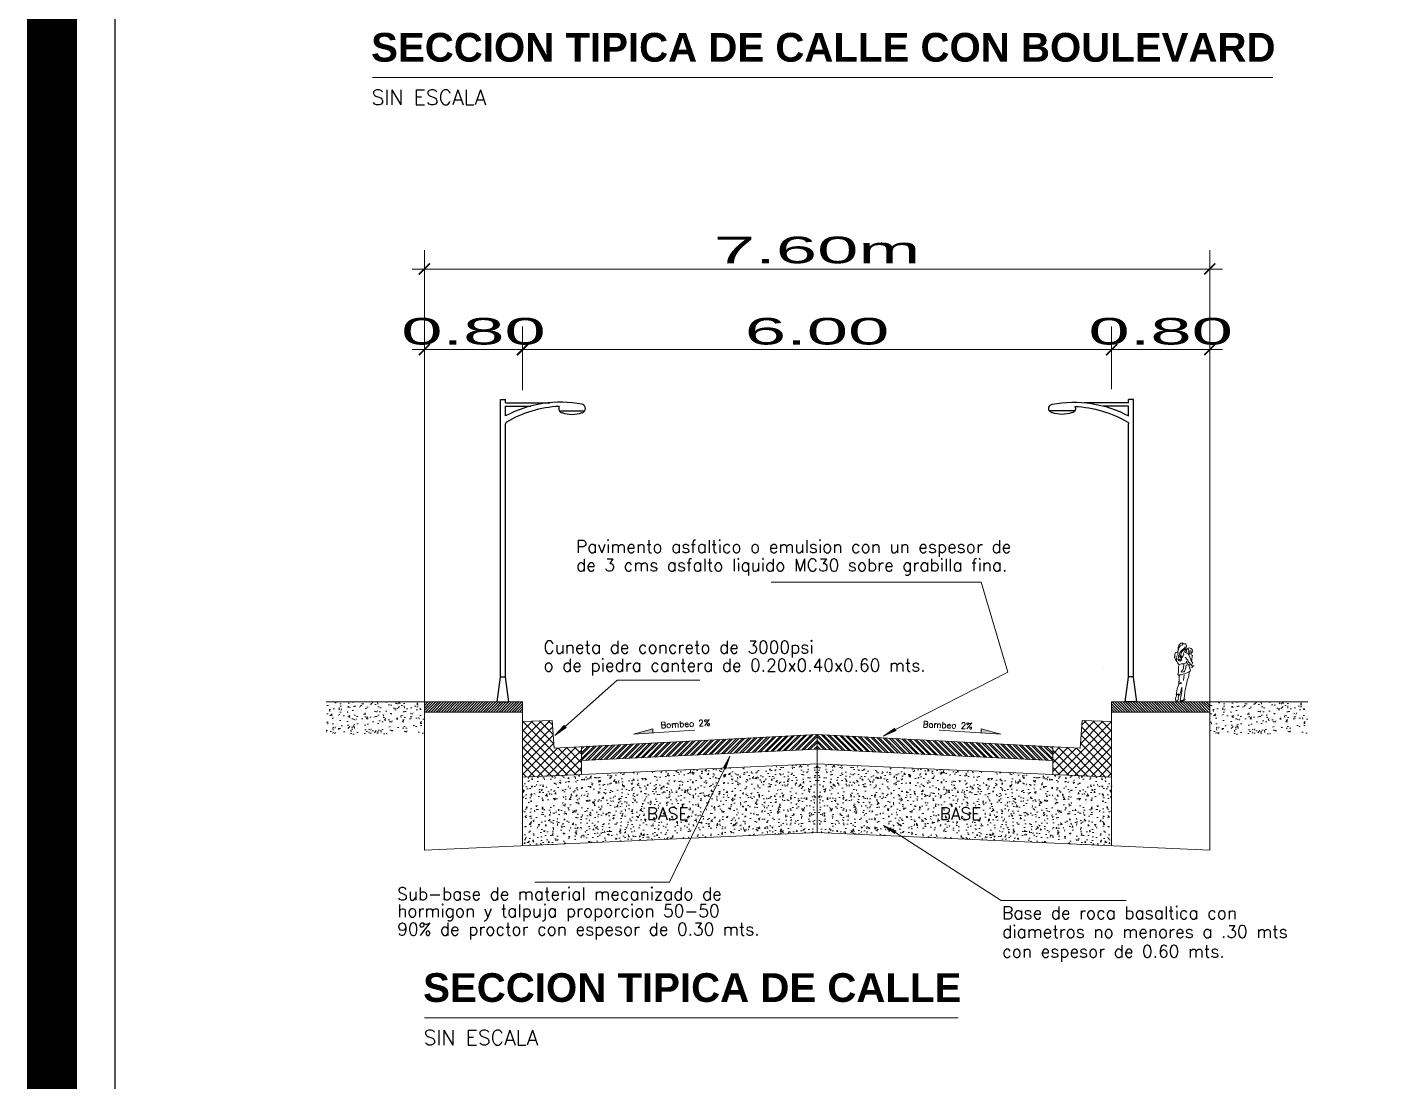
# Model space of a CAD drawing. Header units: millimetres. Extents: x 607619 to 1211550, y 1310734 to 2622648.
# Drawn here: x 607619.2 to 607680.5, y 1310948.4 to 1310996.3 of the extents above; entities that cross this region are included whole.
import ezdxf

# ---------------------------------------------------------------- set-up
doc = ezdxf.new("R2010")
doc.units = ezdxf.units.MM
doc.header["$PDMODE"] = 32
doc.header["$PDSIZE"] = 0.3
doc.linetypes.add('0', pattern=[0])
for name, color, linetype in [('acera', 8, 'Continuous'), ('datos y tabla de areas', 170, 'Continuous'), ('FORMATO', 7, 'Continuous')]:
    doc.layers.add(name, color=color, linetype=linetype)
doc.styles.add('ARIALTEXT', font='')
doc.styles.add('MINIMO', font='arial.ttf', dxfattribs={"width": 2, "height": 3.6})
doc.styles.add('PUNTOS PI', font='arial.ttf', dxfattribs={"height": 2.75})
doc.styles.add('ROMANS', font='ROMANS', dxfattribs={"height": 0.2})
doc.styles.get('ARIALTEXT').set_extended_font_data('Arial', bold=True)
doc.dimstyles.new('COTAS LINDEROS', dxfattribs={"dimscale": 40, "dimtxt": 2.75, "dimasz": 0.06, "dimexe": 0.005, "dimexo": 0.005, "dimgap": 0.005, "dimtad": 2, "dimzin": 0, "dimdsep": 46, "dimtxsty": 'PUNTOS PI', "dimcen": 0.09, "dimclrd": 1, "dimclre": 1, "dimclrt": 3, "dimadec": 0, "dimazin": 0, "dimtfac": 1, "dimtofl": 0, "dimtmove": 0, "dimatfit": 3, "dimldrblk": 'ARCHTICK', "dimfxl": 1, "dimtolj": 1, "dimtzin": 0, "dimarcsym": 0})

# ---------------------------------------------------------------- blocks, each defined once
blk = doc.blocks.new('_ArchTick')
at = {"color": 0, "linetype": 'ByBlock', "const_width": 0.15}
blk.add_lwpolyline([(-0.5, -0.5), (0.5, 0.5)], dxfattribs=at)
blk = doc.blocks.new('A$C42CB68AE')
at = {"color": 0, "linetype": 'ByBlock'}
for p, q in [((0.102, 9.246), (0.254, 9.246)), ((0.102, 0.759), (0.102, 9.246)), ((0.254, 9.144), (0.254, 9.246)), ((0.254, 9.144), (1.611, 9.144)), ((0.254, 8.738), (0.254, 9.042)), ((0.254, 9.042), (1.028, 9.042)), ((1.902, 8.89), (2.67, 8.89)), ((0.254, 0.759), (0.254, 8.502)), ((0, 0), (0.102, 0.759)), ((0.102, 0.762), (0.254, 0.762)), ((0.356, 0), (0.254, 0.759)), ((0, 0), (0.356, 0))]:
    blk.add_line(p, q, dxfattribs=at)
for centre, radius, start, end in [((1.921, 5.641), 3.517, 79.015, 118.2901), ((2.565, 8.966), 0.13, 281.3099, 78.6901), ((2.049, 5.575), 3.458, 92.5676, 120.781), ((2.007, 8.966), 0.13, 150.6255, 258.6901), ((2.286, 9.703), 0.916, 250.56, 289.44), ((0.305, 8.502), 0.0508, 120.781, 180)]:
    blk.add_arc(centre, radius, start, end, dxfattribs=at)
blk = doc.blocks.new('*D81')
at = {"color": 7, "lineweight": -2, "transparency": 16777216}
blk.add_line((607773.245, 1311011.33), (607770.818, 1311018.459), dxfattribs=at)
at = {"layer": 'Defpoints', "color": 0, "transparency": 16777216}
for p in [(607770.818, 1311018.459), (607770.818, 1311018.459), (607773.245, 1311011.33)]:
    blk.add_point(p, dxfattribs=at)
at = {"color": 7, "lineweight": -2, "transparency": 16777216, "xscale": 0.8, "yscale": 0.8, "zscale": 0.8}
for p, rotation in [((607770.818, 1311018.459), 108.8013317098088), ((607773.245, 1311011.33), 288.8013317098088)]:
    blk.add_blockref('_ArchTick', p, dxfattribs=dict(at, rotation=rotation))
at = {"color": 7, "transparency": 16777216, "insert": (607771.263, 1311014.632), "char_height": 2.75, "width": 591.55013, "attachment_point": 5, "rotation": 288.80133, "style": 'PUNTOS PI'}
blk.add_mtext('\\A1;{\\fArial|b1|i0|c0|p34;\\H0.43636x;5.23M}', dxfattribs=at)

msp = doc.modelspace()

# ---------------------------------------------------------------- hatches: boundary and pattern name
at = {"lineweight": 0}
h = msp.add_hatch(dxfattribs=at)
h.set_pattern_fill('AR-CONC', scale=0.004455)
h.set_pattern_definition([(50, (307648.07894, 661995.50985), (0.8116327004, -0.0710086261), [0.08486775, -0.93354525]), (355, (307648.0789, 661995.50985), (-0.1570094424, 0.8511582455), [0.0678942, -0.7468388025]), (100.4514447, (307648.1466, 661995.5039), (0.6546232558, 0.7801495848), [0.0721264892, -0.7933920397]), (46.1842, (307648.0789, 661995.7362), (1.2076571272, -0.187298571), [0.127301625, -1.400317875]), (96.63555761, (307648.1796, 661995.7206), (1.0576354172, 1.102283385), [0.108189778, -1.1900891344]), (351.18415117, (307648.079, 661995.7362), (1.0576354173, 1.102283385), [0.1018411533, -1.1202531057]), (21, (307648.1921, 661995.6796), (0.6754421131, -0.4555914579), [0.08486775, -0.93354525]), (326, (307648.1921, 661995.6796), (0.2753280363, 0.8205573891), [0.0678942, -0.7468362]), (71.451445, (307648.2484, 661995.6416), (0.9507701479, 0.3649659354), [0.0721264892, -0.793390672]), (37.5, (307648.07894, 661995.50985), (0.01375972748, 0.37669269818), [0, -0.73778364, 0, -0.7581519, 0, -0.749665125]), (7.5, (307648.07894, 661995.50985), (0.29768159648, 0.44630446081), [0, -0.43225974, 0, -0.72081009, 0, -0.285721425]), (327.5, (307647.8266, 661995.50985), (0.60405610147, -0.02552155449), [0, -0.2828925, 0, -0.8826246, 0, -1.17117495]), (317.5, (307647.71344, 661995.50985), (0.65991550307, 0.11327501755), [0, -0.36776025, 0, -0.58615326, 0, -0.83170395])])
h.paths.add_polyline_path([(607637.271, 1310965.645), (607632.811, 1310965.645), (607632.811, 1310964.177), (607637.271, 1310964.177)])
h = msp.add_hatch(dxfattribs=at)
h.set_pattern_fill('AR-CONC', scale=0.004455)
h.set_pattern_definition([(50, (307688.2168, 661995.50985), (0.8116327004, -0.0710086261), [0.08486775, -0.93354525]), (355, (307688.2168, 661995.50985), (-0.1570094424, 0.8511582455), [0.0678942, -0.7468388025]), (100.4514447, (307688.2844, 661995.5039), (0.6546232558, 0.7801495848), [0.0721264892, -0.7933920397]), (46.1842, (307688.2168, 661995.7362), (1.2076571272, -0.187298571), [0.127301625, -1.400317875]), (96.63555761, (307688.3174, 661995.7206), (1.0576354172, 1.102283385), [0.108189778, -1.1900891344]), (351.18415117, (307688.2168, 661995.7362), (1.0576354173, 1.102283385), [0.1018411533, -1.1202531057]), (21, (307688.32996, 661995.6796), (0.6754421131, -0.4555914579), [0.08486775, -0.93354525]), (326, (307688.33, 661995.6796), (0.2753280363, 0.8205573891), [0.0678942, -0.7468362]), (71.451445, (307688.38625, 661995.6416), (0.9507701479, 0.3649659354), [0.0721264892, -0.793390672]), (37.5, (307688.2168, 661995.50985), (0.01375972748, 0.37669269818), [0, -0.73778364, 0, -0.7581519, 0, -0.749665125]), (7.5, (307688.2168, 661995.50985), (0.29768159648, 0.44630446081), [0, -0.43225974, 0, -0.72081009, 0, -0.285721425]), (327.5, (307687.96446, 661995.50985), (0.60405610147, -0.02552155449), [0, -0.2828925, 0, -0.8826246, 0, -1.17117495]), (317.5, (307687.8513, 661995.50985), (0.65991550307, 0.11327501755), [0, -0.36776025, 0, -0.58615326, 0, -0.83170395])])
h.paths.add_polyline_path([(607677.409, 1310965.645), (607672.949, 1310965.645), (607672.949, 1310964.177), (607677.409, 1310964.177)])
at = {"layer": 'acera', "lineweight": 0}
h = msp.add_hatch(dxfattribs=at)
h.set_pattern_fill('ANSI31', scale=0.670641, style=0)
h.set_pattern_definition([(45, (388517.881616, 892261.59278), (-0.059276867516, 0.059276867516), [])])
h.paths.add_polyline_path([(607637.271, 1310965.645), (607641.731, 1310965.645), (607641.731, 1310965.183), (607637.271, 1310965.183)])
h = msp.add_hatch(dxfattribs=at)
h.set_pattern_fill('ANSI31', scale=0.670641, style=0)
h.set_pattern_definition([(135, (826792.33888, 892261.59278), (0.059276867516, 0.059276867516), [])])
h.paths.add_polyline_path([(607672.949, 1310965.645), (607668.49, 1310965.645), (607668.49, 1310965.183), (607672.949, 1310965.183)])
for points in [[(607643.708, 1310964.479), (607643.624, 1310964.572), (607643.203, 1310964.112)], [(607647.651, 1310964.42), (607646.766, 1310964.183), (607647.651, 1310964.239)], [(607658.702, 1310964.341), (607658.64, 1310964.45), (607658.131, 1310964.09)], [(607663.455, 1310964.183), (607662.569, 1310964.42), (607662.569, 1310964.239)], [(607650.842, 1310962.628), (607650.957, 1310962.579), (607651.145, 1310963.174)], [(607658.636, 1310959.66), (607658.699, 1310959.768), (607658.131, 1310960.026)]]:
    msp.add_hatch(color=7, dxfattribs=at).paths.add_polyline_path(points)
h = msp.add_hatch(dxfattribs=at)
h.set_pattern_fill('ANSI32', scale=0.502981, style=0)
h.set_pattern_definition([(45, (388513.42186, 892261.59278), (-0.13337295191, 0.13337295191), []), (45, (388513.51077, 892261.59278), (-0.13337295191, 0.13337295191), [])])
h.paths.add_polyline_path([(607644.407, 1310963.6), (607644.407, 1310962.973), (607655.11, 1310963.498), (607655.11, 1310964.167)])
h = msp.add_hatch(dxfattribs=at)
h.set_pattern_fill('ANSI32', scale=0.502981, style=0)
h.set_pattern_definition([(135, (826796.79864, 892261.59278), (0.13337295191, 0.13337295191), []), (135, (826796.70972, 892261.59278), (0.13337295191, 0.13337295191), [])])
h.paths.add_polyline_path([(607665.814, 1310963.6), (607665.814, 1310962.973), (607655.11, 1310963.498), (607655.11, 1310964.167)])
h = msp.add_hatch(dxfattribs=at)
h.set_pattern_fill('AR-CONC', scale=0.100596, style=0)
h.set_pattern_definition([(50, (388513.42186, 892261.5928), (0.72153634415, -0.06312625064), [0.075447135, -0.8299184848]), (355, (388513.42186, 892261.5928), (-0.1395785413, 0.7566765525), [0.060357708, -0.6639347878]), (100.4514, (388513.482, 892261.5875), (0.5819583388, 0.6935498425), [0.0641201962, -0.7053221808]), (46.1842, (388513.4219, 892261.794), (1.073603726, -0.1665058055), [0.1131707025, -1.2448777271]), (96.6356, (388513.5113, 892261.7801), (0.9402349774, 0.9799253665), [0.0961802974, -1.0579831023]), (351.1842, (388513.4219, 892261.794), (0.9402342125, 0.979926101), [0.090536562, -0.9959021817]), (21, (388513.52245, 892261.74367), (0.6004656924, -0.40501922385), [0.075447135, -0.8299184848]), (326, (388513.52245, 892261.7437), (0.2447659292, 0.7294732444), [0.060357708, -0.6639347878]), (71.4514, (388513.5725, 892261.7099), (0.8452318676, 0.3244533589), [0.0641201962, -0.7053221808]), (37.5, (388513.42186, 892261.59278), (0.01223234994, 0.33487850031), [0, -0.6558870934, 0, -0.6739944058, 0, -0.6664496923]), (7.5, (388513.42186, 892261.59278), (0.26463790534, 0.39676311551), [0, -0.3842774075, 0, -0.64079766642, 0, -0.25400535443]), (327.5, (388513.19753, 892261.59278), (0.53700497862, -0.02268933936), [0, -0.25149044993, 0, -0.78465020378, 0, -1.0411704627]), (317.5, (388513.09693, 892261.59278), (0.5866630085, 0.1007017882), [0, -0.3269375849, 0, -0.52108821225, 0, -0.7393819228])])
h.paths.add_polyline_path([(607641.731, 1310962.227), (607641.731, 1310959.104), (607655.11, 1310959.706), (607655.11, 1310962.829)])
h = msp.add_hatch(dxfattribs=at)
h.set_pattern_fill('AR-CONC', scale=0.100596, style=0)
h.set_pattern_definition([(130, (826796.79864, 892261.5928), (-0.72153634415, -0.06312625064), [0.075447135, -0.8299184848]), (185, (826796.79864, 892261.5928), (0.1395785413, 0.7566765525), [0.060357708, -0.6639347878]), (79.5486, (826796.7385, 892261.5875), (-0.5819583388, 0.6935498425), [0.0641201962, -0.7053221808]), (133.8158, (826796.7986, 892261.794), (-1.073603726, -0.1665058055), [0.1131707025, -1.2448777271]), (83.3644, (826796.7092, 892261.7801), (-0.9402349774, 0.9799253665), [0.0961802974, -1.0579831023]), (188.8158, (826796.7986, 892261.794), (-0.9402342125, 0.979926101), [0.090536562, -0.9959021817]), (159, (826796.69804, 892261.74367), (-0.6004656924, -0.40501922385), [0.075447135, -0.8299184848]), (214, (826796.69804, 892261.7437), (-0.2447659292, 0.7294732444), [0.060357708, -0.6639347878]), (108.5486, (826796.648, 892261.7099), (-0.8452318676, 0.3244533589), [0.0641201962, -0.7053221808]), (142.5, (826796.79864, 892261.59278), (-0.01223234994, 0.33487850031), [0, -0.6558870934, 0, -0.6739944058, 0, -0.6664496923]), (172.5, (826796.79864, 892261.59278), (-0.26463790534, 0.39676311551), [0, -0.3842774075, 0, -0.64079766642, 0, -0.25400535443]), (212.5, (826797.02297, 892261.59278), (-0.53700497862, -0.02268933936), [0, -0.25149044993, 0, -0.78465020378, 0, -1.0411704627]), (222.5, (826797.12356, 892261.59278), (-0.5866630085, 0.1007017882), [0, -0.3269375849, 0, -0.52108821225, 0, -0.7393819228])])
h.paths.add_polyline_path([(607668.49, 1310962.227), (607668.49, 1310959.104), (607655.11, 1310959.706), (607655.11, 1310962.829)])

# ---------------------------------------------------------------- linework, layer by layer
at = {"color": 7, "lineweight": 0}
for p, q in [((607634.909, 1310994.014), (607675.815, 1310994.014)), ((607672.949, 1310965.183), (607672.949, 1310965.662)), ((607637.271, 1310965.183), (607637.271, 1310958.903)), ((607637.271, 1310951.288), (607661.524, 1310951.288))]:
    msp.add_line(p, q, dxfattribs=at)
at = {"const_width": 2.28}
msp.add_lwpolyline([(607620.357, 1311128.119), (607620.357, 1310808.919), (608096.307, 1310808.919), (608096.307, 1311128.119)], close=True, dxfattribs=at)
at = {"layer": 'acera', "color": 7, "lineweight": 0}
for p, q in [((607662.562, 1310971.081), (607653.027, 1310971.081)), ((607663.769, 1310966.99), (607662.562, 1310971.081)), ((607658.671, 1310964.396), (607663.769, 1310966.99)), ((607643.666, 1310964.525), (607646.032, 1310966.638)), ((607646.032, 1310966.638), (607649.784, 1310966.638)), ((607641.731, 1310965.183), (607637.271, 1310965.183)), ((607668.49, 1310965.183), (607672.949, 1310965.183)), ((607643.203, 1310964.112), (607643.624, 1310964.572)), ((607643.203, 1310964.112), (607643.708, 1310964.479)), ((607643.624, 1310964.572), (607643.708, 1310964.479)), ((607646.766, 1310964.183), (607647.651, 1310964.42)), ((607646.766, 1310964.183), (607649.563, 1310964.36)), ((607647.651, 1310964.42), (607647.651, 1310964.239)), ((607658.131, 1310964.09), (607658.64, 1310964.45)), ((607658.131, 1310964.09), (607658.702, 1310964.341)), ((607663.455, 1310964.183), (607660.657, 1310964.36)), ((607663.455, 1310964.183), (607662.569, 1310964.42)), ((607662.569, 1310964.42), (607662.569, 1310964.239)), ((607655.11, 1310962.829), (607655.11, 1310964.167)), ((607644.407, 1310962.973), (607655.11, 1310963.498)), ((607651.145, 1310963.174), (607650.842, 1310962.628)), ((607651.145, 1310963.174), (607650.957, 1310962.579)), ((607655.11, 1310963.498), (607665.814, 1310962.973)), ((607650.9, 1310962.604), (607648.403, 1310957.457)), ((607641.731, 1310962.227), (607641.731, 1310959.104)), ((607668.49, 1310962.227), (607668.49, 1310959.104)), ((607658.131, 1310960.026), (607658.699, 1310959.768)), ((607658.131, 1310960.026), (607658.636, 1310959.66)), ((607658.668, 1310959.714), (607663.477, 1310956.619)), ((607648.403, 1310957.457), (607642.287, 1310957.457)), ((607663.477, 1310956.619), (607669.149, 1310956.619))]:
    msp.add_line(p, q, dxfattribs=at)
msp.add_lwpolyline([(607637.271, 1310965.645), (607641.731, 1310965.645), (607641.731, 1310965.183), (607637.271, 1310965.183)], close=True, dxfattribs=at)
at = {"layer": 'datos y tabla de areas', "color": 7, "lineweight": 0}
for p, q in [((607637.271, 1310965.662), (607637.271, 1310986.169)), ((607672.949, 1310965.662), (607672.949, 1310986.169)), ((607636.713, 1310985.314), (607673.521, 1310985.314)), ((607641.731, 1310979.815), (607641.731, 1310982.705)), ((607668.49, 1310979.848), (607668.49, 1310982.705)), ((607636.713, 1310981.652), (607641.731, 1310981.652)), ((607641.731, 1310981.652), (607668.49, 1310981.652)), ((607673.521, 1310981.652), (607668.49, 1310981.652)), ((607671.426, 1310967.894), (607671.391, 1310967.888)), ((607671.461, 1310967.903), (607671.426, 1310967.894)), ((607671.489, 1310967.89), (607671.461, 1310967.903)), ((607671.497, 1310967.921), (607671.489, 1310967.89)), ((607671.51, 1310967.987), (607671.497, 1310967.921)), ((607671.511, 1310968.058), (607671.51, 1310967.987)), ((607671.519, 1310968.121), (607671.511, 1310968.058)), ((607671.539, 1310968.186), (607671.519, 1310968.121)), ((607671.538, 1310968.093), (607671.528, 1310968.012)), ((607671.611, 1310968.184), (607671.538, 1310968.093)), ((607671.561, 1310968.241), (607671.539, 1310968.186)), ((607671.594, 1310968.266), (607671.561, 1310968.241)), ((607671.654, 1310967.967), (607671.584, 1310967.874)), ((607671.645, 1310968.313), (607671.594, 1310968.266)), ((607671.662, 1310968.227), (607671.611, 1310968.184)), ((607671.668, 1310967.896), (607671.637, 1310967.79)), ((607671.691, 1310968.334), (607671.645, 1310968.313)), ((607671.687, 1310968.002), (607671.654, 1310967.967)), ((607671.692, 1310968.233), (607671.662, 1310968.227)), ((607671.749, 1310967.989), (607671.668, 1310967.896)), ((607671.759, 1310968.05), (607671.687, 1310968.002)), ((607671.743, 1310968.303), (607671.691, 1310968.334)), ((607671.719, 1310968.24), (607671.692, 1310968.233)), ((607671.71, 1310968.313), (607671.719, 1310968.272)), ((607671.719, 1310968.272), (607671.719, 1310968.24)), ((607671.787, 1310968.278), (607671.743, 1310968.303)), ((607671.83, 1310968.062), (607671.749, 1310967.989)), ((607671.796, 1310968.088), (607671.759, 1310968.05)), ((607671.813, 1310968.281), (607671.787, 1310968.278)), ((607671.812, 1310968.148), (607671.796, 1310968.088)), ((607671.807, 1310967.919), (607671.817, 1310967.952)), ((607671.843, 1310967.881), (607671.807, 1310967.919)), ((607671.846, 1310968.279), (607671.813, 1310968.281)), ((607671.817, 1310967.952), (607671.838, 1310967.996)), ((607671.838, 1310967.996), (607671.857, 1310968.029)), ((607671.863, 1310968.273), (607671.846, 1310968.279)), ((607671.857, 1310968.029), (607671.861, 1310968.086)), ((607671.861, 1310968.086), (607671.865, 1310968.115)), ((607671.874, 1310968.233), (607671.863, 1310968.273)), ((607671.865, 1310968.115), (607671.888, 1310968.16)), ((607671.888, 1310968.197), (607671.874, 1310968.233)), ((607671.886, 1310967.948), (607671.877, 1310967.94)), ((607671.877, 1310967.94), (607671.877, 1310967.934)), ((607671.877, 1310967.934), (607671.877, 1310967.907)), ((607671.877, 1310967.907), (607671.877, 1310967.885)), ((607671.896, 1310967.956), (607671.886, 1310967.948)), ((607671.888, 1310968.16), (607671.888, 1310968.197)), ((607671.895, 1310968.023), (607671.893, 1310968.01)), ((607671.893, 1310968.01), (607671.893, 1310967.991)), ((607671.893, 1310967.991), (607671.898, 1310967.97)), ((607671.898, 1310968.03), (607671.895, 1310968.023)), ((607671.9, 1310967.961), (607671.896, 1310967.956)), ((607671.905, 1310968.046), (607671.898, 1310968.03)), ((607671.898, 1310967.97), (607671.9, 1310967.961)), ((607671.935, 1310968.055), (607671.905, 1310968.046)), ((607671.945, 1310968.063), (607671.935, 1310968.055)), ((607671.975, 1310968.085), (607671.945, 1310968.084)), ((607671.945, 1310968.084), (607671.945, 1310968.063)), ((607671.946, 1310968.082), (607671.946, 1310968.06)), ((607671.946, 1310968.06), (607671.966, 1310968.033)), ((607671.966, 1310968.033), (607671.989, 1310968.019)), ((607671.986, 1310967.921), (607671.97, 1310967.886)), ((607672.013, 1310968.095), (607671.975, 1310968.085)), ((607671.999, 1310967.954), (607671.986, 1310967.921)), ((607671.989, 1310968.019), (607671.987, 1310968)), ((607671.987, 1310968), (607671.988, 1310967.982)), ((607671.988, 1310967.982), (607671.999, 1310967.954)), ((607672.1, 1310968.072), (607672.013, 1310968.095)), ((607672.038, 1310967.908), (607672.029, 1310967.874)), ((607672.037, 1310967.977), (607672.04, 1310967.944)), ((607672.04, 1310967.944), (607672.038, 1310967.908)), ((607672.093, 1310967.978), (607672.11, 1310967.92)), ((607672.125, 1310968.054), (607672.1, 1310968.072)), ((607672.11, 1310967.92), (607672.109, 1310967.883)), ((607672.122, 1310967.876), (607672.159, 1310967.901)), ((607672.147, 1310968.029), (607672.125, 1310968.054)), ((607672.169, 1310967.992), (607672.147, 1310968.029)), ((607672.159, 1310967.901), (607672.176, 1310967.961)), ((607672.176, 1310967.961), (607672.169, 1310967.992)), ((607671.362, 1310967.792), (607671.353, 1310967.664)), ((607671.353, 1310967.664), (607671.394, 1310967.575)), ((607671.391, 1310967.888), (607671.362, 1310967.792)), ((607671.394, 1310967.575), (607671.447, 1310967.474)), ((607671.415, 1310967.731), (607671.429, 1310967.657)), ((607671.429, 1310967.657), (607671.443, 1310967.612)), ((607671.443, 1310967.612), (607671.449, 1310967.559)), ((607671.447, 1310967.474), (607671.484, 1310967.414)), ((607671.484, 1310967.414), (607671.544, 1310967.346)), ((607671.506, 1310967.881), (607671.505, 1310967.819)), ((607671.505, 1310967.819), (607671.517, 1310967.727)), ((607671.532, 1310967.678), (607671.506, 1310967.604)), ((607671.506, 1310967.604), (607671.526, 1310967.511)), ((607671.517, 1310967.727), (607671.532, 1310967.678)), ((607671.524, 1310967.254), (607671.569, 1310967.349)), ((607671.526, 1310967.511), (607671.549, 1310967.572)), ((607671.549, 1310967.572), (607671.556, 1310967.523)), ((607671.556, 1310967.523), (607671.596, 1310967.61)), ((607671.568, 1310967.808), (607671.562, 1310967.751)), ((607671.562, 1310967.751), (607671.59, 1310967.672)), ((607671.584, 1310967.874), (607671.568, 1310967.808)), ((607671.569, 1310967.349), (607671.647, 1310967.372)), ((607671.596, 1310967.61), (607671.607, 1310967.543)), ((607671.607, 1310967.543), (607671.608, 1310967.483)), ((607671.608, 1310967.483), (607671.634, 1310967.54)), ((607671.623, 1310967.752), (607671.619, 1310967.671)), ((607671.619, 1310967.671), (607671.621, 1310967.643)), ((607671.634, 1310967.54), (607671.662, 1310967.529)), ((607671.637, 1310967.79), (607671.646, 1310967.717)), ((607671.646, 1310967.717), (607671.657, 1310967.652)), ((607671.647, 1310967.372), (607671.763, 1310967.37)), ((607671.657, 1310967.652), (607671.662, 1310967.529)), ((607671.679, 1310967.668), (607671.663, 1310967.589)), ((607671.738, 1310967.74), (607671.679, 1310967.668)), ((607671.772, 1310967.805), (607671.738, 1310967.74)), ((607671.763, 1310967.37), (607671.755, 1310967.177)), ((607671.758, 1310967.879), (607671.772, 1310967.805)), ((607671.898, 1310967.434), (607671.763, 1310967.37)), ((607671.836, 1310967.678), (607671.859, 1310967.638)), ((607671.913, 1310967.858), (607671.843, 1310967.881)), ((607671.859, 1310967.638), (607671.899, 1310967.59)), ((607671.86, 1310967.238), (607671.872, 1310967.317)), ((607671.872, 1310967.317), (607671.949, 1310967.323)), ((607671.898, 1310967.47), (607671.911, 1310967.508)), ((607671.898, 1310967.434), (607671.898, 1310967.47)), ((607671.918, 1310967.408), (607671.898, 1310967.434)), ((607671.899, 1310967.59), (607671.948, 1310967.54)), ((607671.972, 1310967.83), (607671.913, 1310967.858)), ((607671.932, 1310967.405), (607671.918, 1310967.408)), ((607671.945, 1310967.376), (607671.932, 1310967.405)), ((607671.964, 1310967.346), (607671.945, 1310967.376)), ((607671.948, 1310967.54), (607671.969, 1310967.482)), ((607671.949, 1310967.323), (607671.964, 1310967.346)), ((607671.949, 1310967.323), (607672.087, 1310967.331)), ((607671.964, 1310967.848), (607671.963, 1310967.835)), ((607671.97, 1310967.886), (607671.964, 1310967.848)), ((607671.969, 1310967.482), (607672.002, 1310967.438)), ((607671.998, 1310967.775), (607671.972, 1310967.83)), ((607672.037, 1310967.675), (607671.998, 1310967.775)), ((607672.068, 1310967.048), (607672, 1310967.316)), ((607672.002, 1310967.438), (607672.027, 1310967.411)), ((607672.029, 1310967.874), (607672.027, 1310967.846)), ((607672.027, 1310967.846), (607672.033, 1310967.824)), ((607672.027, 1310967.411), (607672.071, 1310967.358)), ((607672.033, 1310967.824), (607672.042, 1310967.813)), ((607672.122, 1310967.472), (607672.037, 1310967.675)), ((607672.087, 1310967.331), (607672.133, 1310967.342)), ((607672.092, 1310967.827), (607672.093, 1310967.841)), ((607672.092, 1310967.809), (607672.092, 1310967.827)), ((607672.098, 1310967.787), (607672.092, 1310967.809)), ((607672.093, 1310967.841), (607672.122, 1310967.876)), ((607672.104, 1310967.304), (607672.242, 1310967.289)), ((607672.158, 1310967.755), (607672.115, 1310967.785)), ((607672.122, 1310967.472), (607672.128, 1310967.54)), ((607672.165, 1310967.434), (607672.122, 1310967.472)), ((607672.128, 1310967.54), (607672.136, 1310967.617)), ((607672.133, 1310967.342), (607672.146, 1310967.371)), ((607672.136, 1310967.617), (607672.145, 1310967.681)), ((607672.145, 1310967.681), (607672.153, 1310967.722)), ((607672.146, 1310967.371), (607672.168, 1310967.41)), ((607672.242, 1310967.289), (607672.151, 1310967.252)), ((607672.153, 1310967.722), (607672.158, 1310967.755)), ((607672.168, 1310967.41), (607672.165, 1310967.434)), ((607671.502, 1310966.908), (607671.531, 1310967.009)), ((607671.53, 1310966.863), (607671.502, 1310966.908)), ((607671.531, 1310967.009), (607671.524, 1310967.254)), ((607671.562, 1310966.879), (607671.53, 1310966.863)), ((607671.554, 1310966.583), (607671.562, 1310966.879)), ((607671.562, 1310966.879), (607671.658, 1310966.877)), ((607671.725, 1310967.093), (607671.656, 1310967.008)), ((607671.656, 1310967.008), (607671.656, 1310966.991)), ((607671.656, 1310966.991), (607671.741, 1310967.007)), ((607671.658, 1310966.877), (607671.742, 1310966.902)), ((607671.755, 1310967.177), (607671.725, 1310967.093)), ((607671.741, 1310967.007), (607671.787, 1310967.007)), ((607671.742, 1310966.902), (607671.842, 1310966.936)), ((607671.781, 1310966.87), (607671.751, 1310966.611)), ((607671.787, 1310967.007), (607671.803, 1310967.022)), ((607671.803, 1310967.022), (607671.808, 1310967.072)), ((607671.808, 1310967.072), (607671.856, 1310967.187)), ((607671.842, 1310966.936), (607671.987, 1310966.998)), ((607671.856, 1310967.187), (607671.86, 1310967.238)), ((607672.001, 1310966.807), (607671.921, 1310966.606)), ((607671.987, 1310966.998), (607672.068, 1310967.048)), ((607672.008, 1310967.014), (607672.001, 1310966.807)), ((607672.089, 1310967.22), (607672.175, 1310967.226)), ((607671.425, 1310965.962), (607671.472, 1310966.232)), ((607671.472, 1310966.232), (607671.545, 1310966.444)), ((607671.536, 1310966.564), (607671.554, 1310966.583)), ((607671.545, 1310966.444), (607671.536, 1310966.564)), ((607671.55, 1310966.45), (607671.585, 1310966.474)), ((607671.585, 1310966.512), (607671.554, 1310966.491)), ((607671.554, 1310966.491), (607671.554, 1310966.491)), ((607671.624, 1310966.529), (607671.585, 1310966.512)), ((607671.585, 1310966.474), (607671.673, 1310966.494)), ((607671.683, 1310966.307), (607671.594, 1310965.953)), ((607671.599, 1310965.713), (607671.672, 1310966.123)), ((607671.654, 1310966.505), (607671.624, 1310966.529)), ((607671.673, 1310966.494), (607671.654, 1310966.505)), ((607671.672, 1310966.123), (607671.683, 1310966.307)), ((607671.825, 1310966.187), (607671.8, 1310965.947)), ((607671.875, 1310966.38), (607671.825, 1310966.187)), ((607671.921, 1310966.606), (607671.875, 1310966.38)), ((607632.811, 1310965.645), (607641.731, 1310965.645)), ((607641.731, 1310965.645), (607641.731, 1310965.183)), ((607641.731, 1310965.645), (607641.731, 1310962.227)), ((607668.49, 1310965.645), (607668.49, 1310962.227)), ((607677.409, 1310965.645), (607668.49, 1310965.645)), ((607668.49, 1310965.645), (607668.49, 1310965.183)), ((607671.413, 1310965.84), (607671.392, 1310965.797)), ((607671.392, 1310965.797), (607671.396, 1310965.739)), ((607671.396, 1310965.739), (607671.428, 1310965.693)), ((607671.426, 1310965.886), (607671.413, 1310965.84)), ((607671.512, 1310966.017), (607671.425, 1310965.962)), ((607671.434, 1310965.916), (607671.426, 1310965.886)), ((607671.428, 1310965.693), (607671.47, 1310965.677)), ((607671.442, 1310965.953), (607671.434, 1310965.916)), ((607671.449, 1310965.963), (607671.442, 1310965.953)), ((607671.461, 1310965.975), (607671.449, 1310965.963)), ((607671.475, 1310965.976), (607671.461, 1310965.975)), ((607671.47, 1310965.677), (607671.489, 1310965.718)), ((607671.507, 1310965.976), (607671.475, 1310965.976)), ((607671.489, 1310965.718), (607671.512, 1310965.735)), ((607671.523, 1310965.955), (607671.507, 1310965.976)), ((607671.509, 1310965.835), (607671.513, 1310965.862)), ((607671.519, 1310965.809), (607671.509, 1310965.835)), ((607671.594, 1310965.953), (607671.512, 1310966.017)), ((607671.512, 1310965.735), (607671.521, 1310965.776)), ((607671.513, 1310965.862), (607671.521, 1310965.885)), ((607671.521, 1310965.776), (607671.519, 1310965.809)), ((607671.535, 1310965.941), (607671.523, 1310965.955)), ((607671.524, 1310965.882), (607671.529, 1310965.903)), ((607671.529, 1310965.903), (607671.537, 1310965.923)), ((607671.537, 1310965.923), (607671.535, 1310965.941)), ((607671.71, 1310965.718), (607671.599, 1310965.713)), ((607671.644, 1310965.665), (607671.625, 1310965.703)), ((607671.711, 1310965.672), (607671.644, 1310965.665)), ((607671.803, 1310965.773), (607671.71, 1310965.718)), ((607671.719, 1310965.686), (607671.711, 1310965.672)), ((607671.812, 1310965.717), (607671.719, 1310965.686)), ((607671.8, 1310965.947), (607671.783, 1310965.775)), ((607671.783, 1310965.775), (607671.824, 1310965.771)), ((607671.822, 1310965.727), (607671.812, 1310965.717)), ((607671.827, 1310965.754), (607671.822, 1310965.727)), ((607671.824, 1310965.771), (607671.827, 1310965.754)), ((607672.949, 1310965.645), (607672.958, 1310958.903)), ((607641.731, 1310964.753), (607643.069, 1310964.794)), ((607641.731, 1310963.53), (607642.992, 1310964.791)), ((607641.731, 1310963.924), (607642.586, 1310964.779)), ((607641.731, 1310964.318), (607642.179, 1310964.767)), ((607641.731, 1310964.713), (607641.773, 1310964.755)), ((607641.731, 1310963.136), (607643.092, 1310964.497)), ((607643.782, 1310962.319), (607641.731, 1310964.37)), ((607644.159, 1310962.336), (607641.742, 1310964.754)), ((607643.15, 1310963.739), (607642.124, 1310964.765)), ((607643.117, 1310964.166), (607642.507, 1310964.777)), ((607643.084, 1310964.594), (607642.89, 1310964.788)), ((607643.069, 1310964.794), (607643.166, 1310963.534)), ((607666.061, 1310962.336), (607668.479, 1310964.754)), ((607666.438, 1310962.319), (607668.49, 1310964.37)), ((607667.152, 1310964.794), (607667.055, 1310963.534)), ((607667.07, 1310963.739), (607668.096, 1310964.765)), ((607667.103, 1310964.166), (607667.714, 1310964.777)), ((607668.49, 1310963.136), (607667.129, 1310964.497)), ((607667.136, 1310964.594), (607667.331, 1310964.788)), ((607668.49, 1310964.753), (607667.152, 1310964.794)), ((607668.49, 1310963.53), (607667.228, 1310964.791)), ((607668.49, 1310963.924), (607667.635, 1310964.779)), ((607668.49, 1310964.318), (607668.041, 1310964.767)), ((607668.49, 1310964.713), (607668.447, 1310964.755)), ((607641.731, 1310962.742), (607643.12, 1310964.131)), ((607643.405, 1310962.302), (607641.731, 1310963.976)), ((607641.731, 1310962.347), (607643.148, 1310963.765)), ((607643.166, 1310963.534), (607655.11, 1310964.167)), ((607667.055, 1310963.534), (607655.11, 1310964.167)), ((607666.816, 1310962.302), (607668.49, 1310963.976)), ((607668.49, 1310962.347), (607667.072, 1310963.765)), ((607668.49, 1310962.742), (607667.101, 1310964.131)), ((607643.028, 1310962.285), (607641.731, 1310963.582)), ((607642.651, 1310962.268), (607641.731, 1310963.188)), ((607642.017, 1310962.239), (607643.32, 1310963.542)), ((607642.43, 1310962.258), (607643.736, 1310963.564)), ((607642.843, 1310962.277), (607644.153, 1310963.586)), ((607643.255, 1310962.295), (607644.407, 1310963.447)), ((607644.407, 1310962.483), (607643.346, 1310963.544)), ((607643.668, 1310962.314), (607644.407, 1310963.052)), ((607644.407, 1310962.877), (607643.72, 1310963.564)), ((607644.407, 1310963.271), (607644.094, 1310963.583)), ((607644.407, 1310963.6), (607644.407, 1310962.347)), ((607665.814, 1310963.6), (607665.814, 1310962.347)), ((607665.814, 1310963.271), (607666.126, 1310963.583)), ((607665.814, 1310962.877), (607666.5, 1310963.564)), ((607665.814, 1310962.483), (607666.875, 1310963.544)), ((607666.965, 1310962.295), (607665.814, 1310963.447)), ((607666.552, 1310962.314), (607665.814, 1310963.052)), ((607667.378, 1310962.277), (607666.068, 1310963.586)), ((607667.791, 1310962.258), (607666.484, 1310963.564)), ((607668.203, 1310962.239), (607666.9, 1310963.542)), ((607667.193, 1310962.285), (607668.49, 1310963.582)), ((607667.57, 1310962.268), (607668.49, 1310963.188)), ((607641.731, 1310962.227), (607655.11, 1310962.829)), ((607642.273, 1310962.251), (607641.731, 1310962.793)), ((607641.896, 1310962.234), (607641.731, 1310962.399)), ((607644.081, 1310962.332), (607644.407, 1310962.658)), ((607668.49, 1310962.227), (607655.11, 1310962.829)), ((607655.11, 1310962.829), (607655.11, 1310959.706)), ((607666.139, 1310962.332), (607665.814, 1310962.658)), ((607667.947, 1310962.251), (607668.49, 1310962.793)), ((607668.324, 1310962.234), (607668.49, 1310962.399)), ((607637.271, 1310958.903), (607655.11, 1310959.706)), ((607672.958, 1310958.903), (607655.11, 1310959.706))]:
    msp.add_line(p, q, dxfattribs=at)
at = {"layer": 'datos y tabla de areas', "color": 7, "linetype": '0', "lineweight": 0}
msp.add_line((607668.12, 1310967.156), (607668.12, 1310967.156), dxfattribs=at)
msp.add_line((607668.12, 1310967.156), (607668.12, 1310967.156), dxfattribs=at)
at = {"layer": 'FORMATO', "color": 8}
msp.add_line((607623.207, 1311125.072), (607623.207, 1310811.867), dxfattribs=at)

# ---------------------------------------------------------------- block references
at = {"layer": 'datos y tabla de areas', "color": 7, "lineweight": 0, "xscale": 0.5029808998629743, "yscale": 0.5029808998629743, "zscale": 0.5029808998629743, "rotation": 180}
for p in [(607637.271, 1310985.314), (607637.271, 1310981.652), (607641.731, 1310981.652), (607668.49, 1310981.652), (607672.949, 1310981.652)]:
    msp.add_blockref('_ArchTick', p, dxfattribs=at)
at = {"layer": 'datos y tabla de areas', "color": 7, "lineweight": 0}
for name, p, xscale, yscale, zscale in [('_ArchTick', (607672.949, 1310985.314), 0.5029808998629743, 0.5029808998629743, 0.5029808998629743), ('_ArchTick', (607637.271, 1310981.652), 0.5029808998629743, 0.5029808998629743, 0.5029808998629743), ('_ArchTick', (607641.731, 1310981.652), 0.5029808998629743, 0.5029808998629743, 0.5029808998629743), ('_ArchTick', (607668.49, 1310981.652), 0.5029808998629743, 0.5029808998629743, 0.5029808998629743), ('_ArchTick', (607672.949, 1310981.652), 0.5029808998629743, 0.5029808998629743, 0.5029808998629743), ('A$C42CB68AE', (607640.581, 1310965.645), 1.486776702769246, 1.486776702769246, 5.947105271417758), ('A$C42CB68AE', (607669.639, 1310965.645), -1.486776702769246, 1.486776702760602, 5.947105271417758)]:
    msp.add_blockref(name, p, dxfattribs=dict(at, xscale=xscale, yscale=yscale, zscale=zscale))

# ---------------------------------------------------------------- texts
at = {"color": 7, "lineweight": 0, "style": 'ROMANS'}
for s, height, p in [('SIN ESCALA', 0.6787, (607634.868, 1310992.779)), ('Pavimento asfaltico o emulsion con un espesor de ', 0.56585, (607644.162, 1310972.419)), ('de 3 cms asfalto liquido MC30 sobre grabilla fina. ', 0.56585, (607644.162, 1310971.579)), ('Cuneta de concreto de 3000psi', 0.56585, (607642.681, 1310967.848)), ('o de piedra cantera de 0.20x0.40x0.60 mts. ', 0.56585, (607642.681, 1310967.027)), ('BASE', 0.5659, (607647.373, 1310960.282)), ('BASE', 0.5659, (607660.678, 1310960.282)), ('Sub-base de material mecanizado de ', 0.56585, (607636.036, 1310956.64)), ('hormigon y talpuja proporcion 50-50', 0.56585, (607636.036, 1310955.868)), ('Base de roca basaltica con', 0.56585, (607663.517, 1310955.777)), ('90%%% de proctor con espesor de 0.30 mts.', 0.56585, (607636.036, 1310955.034)), ('diametros no menores a .30 mts', 0.56585, (607663.517, 1310954.922)), ('con espesor de 0.60 mts.', 0.56585, (607663.517, 1310954.026)), ('SIN ESCALA', 0.6787, (607637.23, 1310950.052))]:
    msp.add_text(s, height=height, dxfattribs=at).set_placement(p)
for rotation, p in [(3.05891, (607648.006, 1310964.443)), (357.87478, (607659.908, 1310964.488))]:
    msp.add_text('Bombeo 2%%%', height=0.28293, rotation=rotation, dxfattribs=at).set_placement(p)
at = {"color": 7, "lineweight": 0, "char_height": 1.30712, "attachment_point": 1, "style": 'ARIALTEXT'}
for s, insert in [('SECCION TIPICA DE CALLE CON BOULEVARD', (607634.852, 1310996.042)), ('SECCION TIPICA DE CALLE', (607637.214, 1310953.316))]:
    msp.add_mtext(s, dxfattribs=dict(at, insert=insert))
at = {"layer": 'datos y tabla de areas', "color": 7, "lineweight": 0, "char_height": 1.2072, "attachment_point": 5, "style": 'MINIMO'}
for s, insert in [('\\A1;7.60m', (607655.11, 1310986.17)), ('\\A1;0.80', (607639.501, 1310982.477)), ('\\A1;6.00', (607655.11, 1310982.477)), ('\\A1;0.80', (607670.719, 1310982.477))]:
    msp.add_mtext(s, dxfattribs=dict(at, insert=insert))

# ---------------------------------------------------------------- dimensions: what is measured, and where the dimension line sits
dim = msp.add_aligned_dim(p1=(607773.245, 1311011.33), p2=(607770.818, 1311018.459), distance=0, text='{\\fArial|b1|i0|c0|p34;\\H0.43636x;5.23M}', dimstyle='COTAS LINDEROS', override={"dimtxt": 2, "dimasz": 0.02, "dimpost": 'm', "dimblk1": 'ArchTick', "dimblk2": 'ArchTick', "dimsah": 1, "dimclrd": 7, "dimclrt": 7})
dim.commit()
dim.dimension.update_dxf_attribs({"geometry": '*D81', "text_midpoint": (607771.263, 1311014.632)})

doc.saveas('drawing.dxf')
